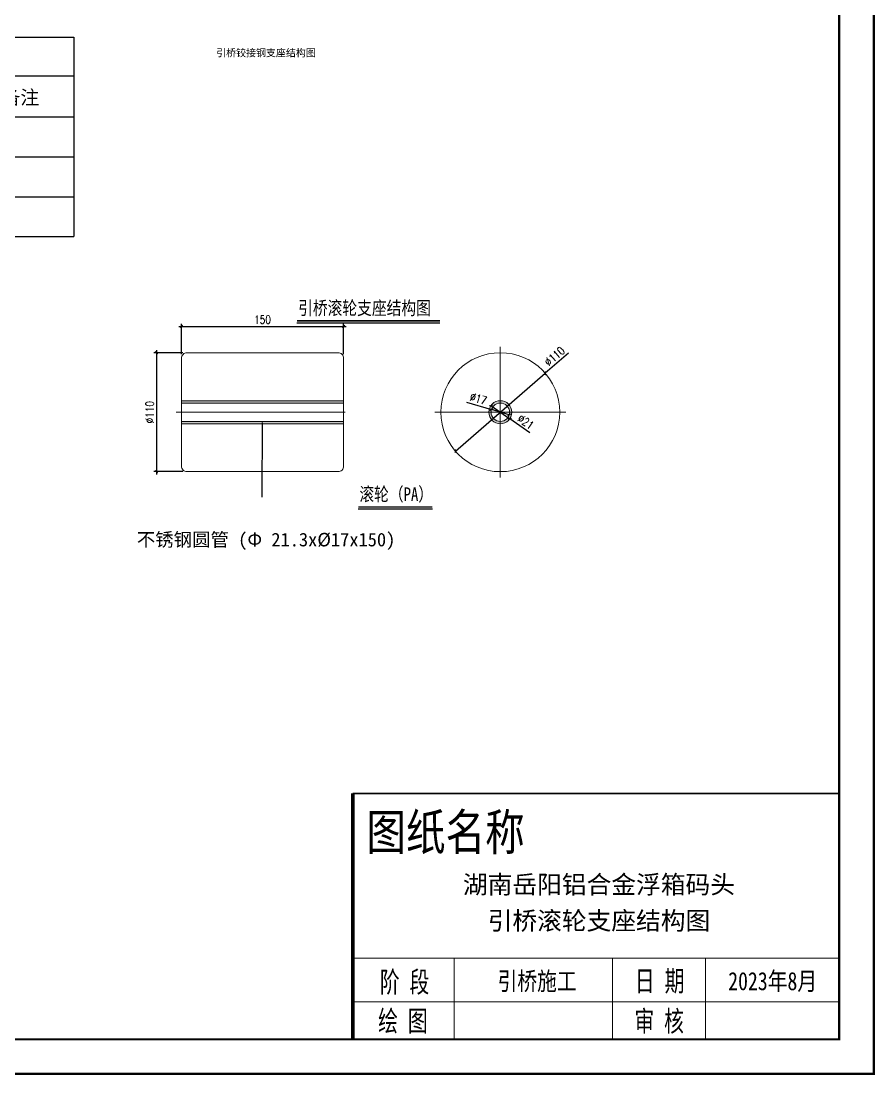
# Model space of a CAD drawing. Extents: x 8238 to 123366, y -35216 to 128109.
# Drawn here: x 29696 to 32855, y -4194 to -294 of the extents above; entities that cross this region are included whole.
import ezdxf
from ezdxf.enums import TextEntityAlignment as Align

# ---------------------------------------------------------------- set-up
doc = ezdxf.new("R2010")
doc.units = 0
doc.header["$LTSCALE"] = 1000
doc.header["$MEASUREMENT"] = 0
doc.linetypes.add('CENTER', pattern=[2, 1.25, -0.25, 0.25, -0.25])
doc.linetypes.add('DASHED2', pattern=[9.525, 6.35, -3.175])
doc.layers.add('dim', color=6, linetype='Continuous', lineweight=13)
doc.layers.add('图框', color=7, linetype='Continuous', lineweight=13)
for name, color, linetype in [('hjh文字', 7, 'Continuous'), ('HR-dimension', 9, 'Continuous'), ('SGIDI_TK_TEXT', 3, 'Continuous'), ('打印图框', 255, 'Continuous'), ('连接端梁', 130, 'Continuous')]:
    doc.layers.add(name, color=color, linetype=linetype)
doc.styles.add('Arial', font='')
doc.styles.add('HZTXT', font='txtw.shx', dxfattribs={"width": 0.8, "bigfont": 'hztxtw.shx'})
doc.styles.add('SGIDI-0', font='simhei.ttf', dxfattribs={"width": 0.8})
doc.styles.add('仿宋', font='simfang.ttf', dxfattribs={"width": 0.7})
doc.styles.add('宋体', font='')
doc.styles.add('工程字体', font='', dxfattribs={"width": 0.8})
doc.styles.get('Arial').set_extended_font_data('STXihei')
doc.styles.get('宋体').set_extended_font_data('SimSun')
doc.styles.get('工程字体').set_extended_font_data('SimSun')
doc.dimstyles.new('HR-A2-DIM10', dxfattribs={"dimscale": 10, "dimtxt": 3, "dimasz": 1, "dimexe": 1, "dimexo": 1.5, "dimgap": 1, "dimtad": 1, "dimdec": 1, "dimdsep": 46, "dimtxsty": 'HZTXT', "dimblk": 'ARCHTICK', "dimcen": 0, "dimdle": 1, "dimclrd": 256, "dimclre": 256, "dimclrt": 6, "dimadec": 1, "dimazin": 0, "dimtfac": 1, "dimtdec": 1, "dimtix": 1, "dimtmove": 2, "dimatfit": 3, "dimfxl": 15, "dimtolj": 1, "dimtzin": 0, "dimarcsym": 1})
doc.dimstyles.new('HR-BI-DIM5', dxfattribs={"dimscale": 6, "dimtxt": 5, "dimasz": 1, "dimexe": 1, "dimexo": 1.5, "dimgap": 2, "dimtad": 1, "dimdec": 1, "dimdsep": 46, "dimtxsty": 'HZTXT', "dimcen": 0, "dimdle": 1, "dimclrd": 256, "dimclre": 256, "dimclrt": 2, "dimadec": 1, "dimazin": 0, "dimtfac": 1, "dimtdec": 1, "dimtix": 1, "dimtmove": 2, "dimatfit": 3, "dimfxl": 1, "dimtfill": 1, "dimtolj": 1, "dimtzin": 0, "dimarcsym": 1})

# ---------------------------------------------------------------- blocks, each defined once
blk = doc.blocks.new('*U277')
blk.add_line((0, 0), (27.44, 0))
at = {"const_width": 0.5}
blk.add_lwpolyline([(0, 0.75), (27.44, 0.75)], dxfattribs=at)
at = {"style": '工程字体', "width": 0.8}
blk.add_attdef('图名标注', (0.42, 3), '', height=5, dxfattribs=at)
blk = doc.blocks.new('_ArchTick')
at = {"color": 0, "linetype": 'ByBlock', "const_width": 0.4}
blk.add_lwpolyline([(-0.5, -0.5), (0.5, 0.5)], dxfattribs=at)
blk = doc.blocks.new('*D539')
at = {"layer": 'Defpoints', "color": 0, "ltscale": 1.5, "transparency": 16777216}
for p in [(30889.5, -1424), (30289.5, -1541.6, 0), (30889.5, -1541.6, 0)]:
    blk.add_point(p, dxfattribs=at)
at = {"layer": 'HR-dimension', "lineweight": -2, "ltscale": 1.5, "transparency": 16777216}
for p, q in [((30279.5, -1424), (30899.5, -1424)), ((30289.5, -1526.6), (30289.5, -1414)), ((30889.5, -1526.6), (30889.5, -1414))]:
    blk.add_line(p, q, dxfattribs=at)
at = {"layer": 'HR-dimension', "lineweight": -2, "ltscale": 1.5, "transparency": 16777216, "xscale": 10, "yscale": 10, "zscale": 10, "rotation": 180}
blk.add_blockref('_ArchTick', (30289.5, -1424), dxfattribs=at)
at = {"layer": 'HR-dimension', "lineweight": -2, "ltscale": 1.5, "transparency": 16777216, "xscale": 10, "yscale": 10, "zscale": 10}
blk.add_blockref('_ArchTick', (30889.5, -1424), dxfattribs=at)
at = {"layer": 'HR-dimension', "color": 6, "ltscale": 1.5, "transparency": 16777216, "insert": (30589.5, -1399), "char_height": 30, "attachment_point": 5, "style": 'HZTXT'}
blk.add_mtext('\\A1;150', dxfattribs=at)
blk = doc.blocks.new('*D540')
at = {"layer": 'Defpoints', "color": 0, "ltscale": 1.5, "transparency": 16777216}
for p in [(30309.5, -1521.6, 0), (30197.1, -1961.6), (30309.5, -1961.6, 0)]:
    blk.add_point(p, dxfattribs=at)
at = {"layer": 'HR-dimension', "lineweight": -2, "ltscale": 1.5, "transparency": 16777216}
for p, q in [((30197.1, -1511.6), (30197.1, -1971.6)), ((30294.5, -1521.6), (30187.1, -1521.6)), ((30294.5, -1961.6), (30187.1, -1961.6))]:
    blk.add_line(p, q, dxfattribs=at)
at = {"layer": 'HR-dimension', "lineweight": -2, "ltscale": 1.5, "transparency": 16777216, "xscale": 10, "yscale": 10, "zscale": 10}
for p, rotation in [((30197.1, -1521.6), 90), ((30197.1, -1961.6), 270)]:
    blk.add_blockref('_ArchTick', p, dxfattribs=dict(at, rotation=rotation))
at = {"layer": 'HR-dimension', "color": 6, "ltscale": 1.5, "transparency": 16777216, "insert": (30172.1, -1741.6), "char_height": 30, "attachment_point": 5, "rotation": 90, "style": 'HZTXT'}
blk.add_mtext('\\A1;%%C110', dxfattribs=at)
blk = doc.blocks.new('*D594')
at = {"layer": 'Defpoints', "color": 0, "ltscale": 1.5, "transparency": 16777216}
for p in [(31635.4, -1597.5, 0), (31302.9, -1885.7, 0)]:
    blk.add_point(p, dxfattribs=at)
at = {"layer": 'HR-dimension', "lineweight": -2, "ltscale": 1.5, "transparency": 16777216}
for p in [(31721.8, -1522.7), (31302.9, -1885.7)]:
    blk.add_line(p, (31635.4, -1597.5), dxfattribs=at)
at = {"layer": 'HR-dimension', "lineweight": -2, "ltscale": 1.5, "transparency": 16777216, "xscale": 10, "yscale": 10, "zscale": 10}
for p, rotation in [((31635.4, -1597.5), 220.9115703709231), ((31302.9, -1885.7), 40.91157037092304)]:
    blk.add_blockref('_ArchTick', p, dxfattribs=dict(at, rotation=rotation))
at = {"layer": 'HR-dimension', "color": 6, "ltscale": 1.5, "transparency": 16777216, "insert": (31669.8, -1534.6), "char_height": 30, "attachment_point": 5, "rotation": 40.9116, "style": 'HZTXT'}
blk.add_mtext('\\A1;∅110', dxfattribs=at)
blk = doc.blocks.new('*D595')
at = {"layer": 'Defpoints', "color": 0, "ltscale": 1.5, "transparency": 16777216}
for p in [(31434.3, -1717.1, 0), (31504, -1766.1, 0)]:
    blk.add_point(p, dxfattribs=at)
at = {"layer": 'HR-dimension', "lineweight": -2, "ltscale": 1.5, "transparency": 16777216}
for p in [(31434.3, -1717.1), (31577.9, -1817.9)]:
    blk.add_line(p, (31504, -1766.1), dxfattribs=at)
at = {"layer": 'HR-dimension', "lineweight": -2, "ltscale": 1.5, "transparency": 16777216, "xscale": 10, "yscale": 10, "zscale": 10}
for p, rotation in [((31434.3, -1717.1), 324.9433536745841), ((31504, -1766.1), 144.9433536745841)]:
    blk.add_blockref('_ArchTick', p, dxfattribs=dict(at, rotation=rotation))
at = {"layer": 'HR-dimension', "color": 6, "ltscale": 1.5, "transparency": 16777216, "insert": (31563.5, -1777.3), "char_height": 30, "attachment_point": 5, "rotation": 324.9434, "style": 'HZTXT'}
blk.add_mtext('\\A1;∅21', dxfattribs=at)
blk = doc.blocks.new('*D596')
at = {"layer": 'Defpoints', "color": 0, "ltscale": 1.5, "transparency": 16777216}
for p in [(31436.5, -1732, 0), (31501.8, -1751.2, 0)]:
    blk.add_point(p, dxfattribs=at)
at = {"layer": 'HR-dimension', "lineweight": -2, "ltscale": 1.5, "transparency": 16777216}
for p in [(31344.4, -1705), (31501.8, -1751.2)]:
    blk.add_line(p, (31436.5, -1732), dxfattribs=at)
at = {"layer": 'HR-dimension', "lineweight": -2, "ltscale": 1.5, "transparency": 16777216, "xscale": 10, "yscale": 10, "zscale": 10}
for p, rotation in [((31436.5, -1732), 343.6322971183013), ((31501.8, -1751.2), 163.6322971183014)]:
    blk.add_blockref('_ArchTick', p, dxfattribs=dict(at, rotation=rotation))
at = {"layer": 'HR-dimension', "color": 6, "ltscale": 1.5, "transparency": 16777216, "insert": (31387.9, -1691.7), "char_height": 30, "attachment_point": 5, "rotation": 343.6323, "style": 'HZTXT'}
blk.add_mtext('\\A1;∅17', dxfattribs=at)
blk = doc.blocks.new('*U274')
blk.add_line((0, 0), (52.88, 0))
at = {"const_width": 0.5}
blk.add_lwpolyline([(0, 0.75), (52.88, 0.75)], dxfattribs=at)
at = {"style": '工程字体', "width": 0.8}
blk.add_attdef('图名标注', (0.42, 3), '', height=5, dxfattribs=at)
blk = doc.blocks.new('asdasdasdgfhgtj')
at = {"layer": '打印图框', "color": 6, "insert": (38760.72, -5308.98), "char_height": 9, "attachment_point": 1, "style": 'Arial'}
blk.add_mtext_dynamic_manual_height_columns('引桥铰接钢支座结构图', width=138.3137, gutter_width=2.5, heights=[0], dxfattribs=at)
blk = doc.blocks.new('sdfsdgfhgtghy')
at = {"layer": 'hjh文字'}
for p, q in [((32926.5, -3666.2, 0), (32926.5, -4035.1, 0)), ((32926.5, -3666.2, 0), (34123.6, -3666.2, 0)), ((34123.6, -3666.2, 0), (34123.6, -4035.1, 0)), ((32926.5, -3737.9, 0), (34123.6, -3737.9, 0)), ((33016.2, -3737.9, 0), (33016.2, -4035.1, 0)), ((33332.9, -3737.9, 0), (33332.9, -4035.1, 0)), ((33667.7, -3737.9, 0), (33667.7, -4035.1, 0)), ((33929.6, -3737.9, 0), (33929.6, -4035.1, 0)), ((32926.5, -3813.8, 0), (34123.6, -3813.8, 0)), ((32926.5, -3887.5, 0), (34123.6, -3887.5, 0)), ((32926.5, -3961.3, 0), (34123.6, -3961.3, 0)), ((32926.5, -4035.1, 0), (34123.6, -4035.1, 0))]:
    blk.add_line(p, q, dxfattribs=at)
at = {"layer": 'hjh文字', "style": '宋体'}
for s, height, p in [('铝合金/6061-T6 ', 25.714, (33354.7, -3863.2, 0)), ('Q235B,热镀锌', 25.71, (33390.8, -3936.9, 0)), ('不锈钢304', 25.71, (33411.8, -4010.7, 0))]:
    blk.add_text(s, height=height, dxfattribs=at).set_placement(p)
at = {"layer": 'hjh文字', "attachment_point": 5, "style": 'Arial'}
for s, insert, char_height, width in [('引桥铰接工程量', (33477, -3703.4, 0), 25.71, 2128.883), ('序号', (32978.5, -3773.2, 0), 25.71, 82.26), ('名称', (33164.7, -3773.2, 0), 25.71, 765.263), ('材质', (33511.8, -3773.2, 0), 25.71, 566.211), ('尺寸', (33795.6, -3773.8, 0), 25.71, 462.715), ('备注', (34024.4, -3778.9, 0), 25.71, 387.87), ('1#', (32969.7, -3850.4, 0), 25.71, 82.26), ('引桥铝铰支座', (33173.6, -3852.2, 0), 25.71, 870.528), ('详图', (33795.6, -3849.6, 0), 25.71, 462.715), ('2#', (32970.2, -3925.6, 0), 25.71, 82.26), ('引桥钢铰支座', (33173.6, -3925.9, 0), 25.71, 870.528), ('详图', (33795.6, -3922.8, 0), 25.71, 462.715), ('3#', (32970.2, -3999.4, 0), 25.71, 82.26), ('插销', (33173.6, -3999.7, 0), 25.71, 870.528), ('{\\fISOCPEUR|b0|i0|c0|p34;%%C}24x200mm', (33800.8, -3997.1, 0), 25.714, 462.715)]:
    blk.add_mtext(s, dxfattribs=dict(at, insert=insert, char_height=char_height, width=width))

msp = doc.modelspace()

# ---------------------------------------------------------------- hatches: boundary and pattern name
at = {"layer": '图框'}
h = msp.add_hatch(color=256, dxfattribs=at)
h.paths.add_polyline_path([(30889.5, -1775.59), (30289.5, -1775.59), (30289.5, -1784.19), (30889.5, -1784.19)])
h.paths.add_polyline_path([(30889.5, -1698.99), (30289.5, -1698.99), (30289.5, -1707.59), (30889.5, -1707.59)])
h = msp.add_hatch(color=256, dxfattribs=at)
edge = h.paths.add_edge_path(flags=17)
edge.add_arc((31469.16, -1741.59), 34, 0, 360)
edge = h.paths.add_edge_path()
edge.add_arc((31469.16, -1741.59), 42.6, 0, 360)

# ---------------------------------------------------------------- linework, layer by layer
at = {"layer": 'dim'}
msp.add_circle((31469.16, -1741.59), 42.6, dxfattribs=at)
at = {"layer": '图框', "color": 1, "linetype": 'CENTER', "ltscale": 0.5}
for p, q in [((31469.16, -1983.59), (31469.16, -1499.59)), ((30270.03, -1741.59), (30906.47, -1741.59)), ((31227.16, -1741.59), (31711.16, -1741.59))]:
    msp.add_line(p, q, dxfattribs=at)
at = {"layer": '图框', "linetype": 'DASHED2', "ltscale": 0.5}
for p, q in [((30289.5, -1698.99), (30889.5, -1698.99)), ((30289.5, -1707.59), (30889.5, -1707.59)), ((30289.5, -1775.59), (30889.5, -1775.59)), ((30289.5, -1784.19), (30889.5, -1784.19))]:
    msp.add_line(p, q, dxfattribs=at)
at = {"layer": '图框'}
for p, q in [((30923.28, -3152.61), (32722.79, -3152.61)), ((30923.28, -3762.34), (32722.79, -3762.34)), ((31297.81, -3762.34), (31297.81, -4062.2)), ((31883.62, -3762.34), (31883.62, -4062.2)), ((32228.31, -3762.34), (32228.31, -4062.2)), ((30923.28, -3924.04), (32722.79, -3924.04)), ((31360.6, -4062.2), (32722.79, -4062.2))]:
    msp.add_line(p, q, dxfattribs=at)
msp.add_lwpolyline([(30309.5, -1521.59), (30869.5, -1521.59, -0.4142136), (30889.5, -1541.59), (30889.5, -1941.59, -0.4142136), (30869.5, -1961.59), (30309.5, -1961.59, -0.4142136), (30289.5, -1941.59), (30289.5, -1541.59, -0.4142136)], format="xyb", close=True, dxfattribs=at)
for points, const_width in [([(30923.28, -3152.61), (30923.28, -4062.2)], 13.62), ([(30923.28, -3152.61), (32722.79, -3152.61)], 6.81)]:
    msp.add_lwpolyline(points, dxfattribs=dict(at, const_width=const_width))
for radius in [220, 34]:
    msp.add_circle((31469.16, -1741.59), radius, dxfattribs=at)
at = {"layer": '连接端梁', "color": 0, "const_width": 8}
for points in [[(23973.94, 2825.94), (32850.79, 2825.94), (32850.79, -4190.2), (23973.94, -4190.2)], [(24101.94, 2697.94), (32722.79, 2697.94), (32722.79, -4062.2), (24101.94, -4062.2)]]:
    msp.add_lwpolyline(points, close=True, dxfattribs=at)

# ---------------------------------------------------------------- block references
at = {"xscale": 10, "yscale": 10, "zscale": 10}
for name, p, values in [('*U274', (30716.96, -1410.97, 0), {'图名标注': '引桥滚轮支座结构图'}), ('*U277', (30943.49, -2099.74, 0), {'图名标注': '滚轮（PA）'})]:
    msp.add_blockref(name, p, dxfattribs=at).add_auto_attribs(values)
at = {"layer": '连接端梁', "color": 0}
for name, p, xscale, yscale, zscale in [('asdasdasdgfhgtj', (-85864.03, 15528.8), 3, 3, 3), ('sdfsdgfhgtghy', (-38355.18, 6978.64, 0), 2, 2, 2)]:
    msp.add_blockref(name, p, dxfattribs=dict(at, xscale=xscale, yscale=yscale, zscale=zscale))

# ---------------------------------------------------------------- texts
at = {"layer": 'hjh文字', "style": '宋体'}
msp.add_text('不锈钢圆管 (Φ 21.3x%%C17x150)', height=50, dxfattribs=at).set_placement((30124.41, -2238.06, 0))
at = {"layer": 'SGIDI_TK_TEXT', "color": 0, "style": '工程字体', "width": 0.8}
msp.add_text('图纸名称', height=134.154, dxfattribs=at).set_placement((31266.6, -3295.45), align=Align.MIDDLE_CENTER)
at = {"layer": 'SGIDI_TK_TEXT', "color": 7, "style": '仿宋', "width": 0.7}
for s, p in [('阶 段', (31114.93, -3850.2)), ('日 期', (32058.38, -3846.44)), ('绘 图', (31108.7, -3994.43)), ('审 核', (32056.65, -3995.25))]:
    msp.add_text(s, height=76.8, dxfattribs=at).set_placement(p, align=Align.MIDDLE_CENTER)
at = {"layer": 'SGIDI_TK_TEXT', "color": 7, "style": 'SGIDI-0'}
for tag, p in [('湖南岳阳铝合金浮箱码头', (31834.01, -3489.52)), ('引桥滚轮支座结构图', (31834.01, -3623.6))]:
    msp.add_attdef(tag, text='', height=67.08, dxfattribs=at).set_placement(p, align=Align.MIDDLE_CENTER)
at = {"layer": 'SGIDI_TK_TEXT', "color": 7, "style": 'SGIDI-0', "width": 0.8}
for tag, p in [('引桥施工', (31605.05, -3847.01)), ('2023年8月', (32476.58, -3847.01))]:
    msp.add_attdef(tag, text='建设单位', height=67.077, dxfattribs=at).set_placement(p, align=Align.MIDDLE_CENTER)

# ---------------------------------------------------------------- dimensions: what is measured, and where the dimension line sits
at = {"layer": 'HR-dimension', "ltscale": 1.5}
dim = msp.add_linear_dim(base=(30889.5, -1424.02, 0), p1=(30289.5, -1541.59), p2=(30889.5, -1541.59), dimstyle='HR-A2-DIM10', override={"dimdec": 0, "dimlfac": 0.25}, dxfattribs=at)
dim.commit()
dim.dimension.update_dxf_attribs({"geometry": '*D539', "text_midpoint": (30589.5, -1399.02, 0)})
dim = msp.add_linear_dim(base=(30197.14, -1961.59, 0), p1=(30309.5, -1521.59), p2=(30309.5, -1961.59), angle=90, text='%%C<>', dimstyle='HR-A2-DIM10', override={"dimdec": 0, "dimlfac": 0.25}, dxfattribs=at)
dim.commit()
dim.dimension.update_dxf_attribs({"geometry": '*D540', "text_midpoint": (30172.14, -1741.59, 0)})
for p1, p2, picture, middle in [((31302.91, -1885.66), (31635.42, -1597.51), '*D594', (31669.79, -1534.65, 0)), ((31501.79, -1751.17), (31436.54, -1732.01), '*D596', (31387.94, -1691.67, 0)), ((31434.29, -1717.12), (31504.04, -1766.06), '*D595', (31563.53, -1777.26, 0))]:
    dim = msp.add_diameter_dim_2p(p1=p1, p2=p2, dimstyle='HR-A2-DIM10', override={"dimdec": 0, "dimlfac": 0.25}, dxfattribs=at)
    dim.commit()
    dim.dimension.update_dxf_attribs({"geometry": picture, "text_midpoint": middle})

# ---------------------------------------------------------------- leaders
at = {"layer": 'HR-dimension'}
msp.add_leader([(30587.9, -1779.73), (30586.33, -2055.61)], dimstyle='HR-BI-DIM5', override={"dimgap": 2, "dimtad": 0}, dxfattribs=at)

doc.saveas('drawing.dxf')
